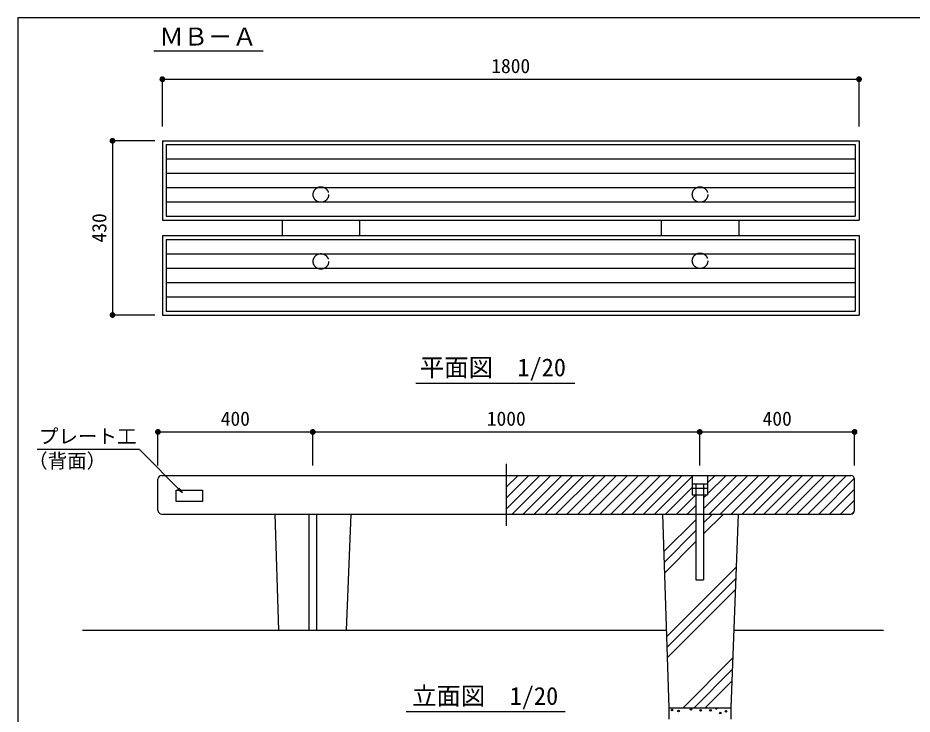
# Model space of a CAD drawing. Units: millimetres at full size, sheet at 1:20; some dimension numbers follow another scale. Extents: x 173 to 5649, y 2106 to 5839.
# Drawn here: x 173 to 2483, y 3931 to 5729 of the extents above; entities that cross this region are included whole.
import ezdxf
from ezdxf.enums import TextEntityAlignment as Align

# ---------------------------------------------------------------- set-up
doc = ezdxf.new("R2010")
doc.units = ezdxf.units.MM
doc.header["$LTSCALE"] = 20
for name, pattern in [('DASHED', [7.5, 6, -1.5]), ('DASHED_SPACED', [12, 6, -6]), ('LONG_DASHED_DOTTED', [15.25, 12, -1.5, 0.25, -1.5])]:
    doc.linetypes.add(name, pattern=pattern)
for name, color, linetype, lineweight in [('0_2', 7, 'Continuous', 25), ('_0-0_', 7, 'Continuous', 25), ('ハッチ', 4, 'Continuous', 25), ('寸法', 3, 'Continuous', 25), ('本体', 7, 'Continuous', 25)]:
    doc.layers.add(name, color=color, linetype=linetype, lineweight=lineweight)
doc.styles.add('ＭＳ ゴシック', font='')
doc.styles.get('ＭＳ ゴシック').set_extended_font_data('MS Gothic')

# ---------------------------------------------------------------- blocks, each defined once
blk = doc.blocks.new('filled_dot')
at = {"color": 0, "linetype": 'Continuous', "lineweight": -2, "const_width": 1.25}
blk.add_lwpolyline([(-0.625, 0, 1), (0.625, 0, 1)], format="xyb", close=True, dxfattribs=at)

msp = doc.modelspace()

# ---------------------------------------------------------------- hatches: boundary and pattern name
at = {"layer": '0_2'}
msp.add_hatch(color=256, dxfattribs=at).paths.add_polyline_path([(598.16, 4502.88), (585.87, 4511.81), (589.23, 4515.17)])

# ---------------------------------------------------------------- linework, layer by layer
msp.add_lwpolyline([(598.16, 4502.88), (486.69, 4614.35), (222.27, 4614.35)], dxfattribs=at)
at = {"layer": '0_2', "lineweight": 13}
msp.add_lwpolyline([(598.16, 4502.88), (585.87, 4511.81), (589.23, 4515.17)], close=True, dxfattribs=at)
at = {"layer": '_0-0_', "color": 6}
msp.add_lwpolyline([(5649.01, 5729.4), (172.75, 5729.4), (172.75, 2105.77), (5649.01, 2105.77)], close=True, dxfattribs=at)
at = {"layer": 'ハッチ'}
for p, q in [((1434.64, 4489.16), (1493.35, 4547.87)), ((1434.64, 4460.88), (1521.63, 4547.87)), ((1434.64, 4517.45), (1465.06, 4547.87)), ((1449.91, 4447.87), (1549.91, 4547.87)), ((1478.2, 4447.87), (1578.2, 4547.87)), ((1506.48, 4447.87), (1606.48, 4547.87)), ((1534.77, 4447.87), (1634.77, 4547.87)), ((1563.05, 4447.87), (1663.05, 4547.87)), ((1591.33, 4447.87), (1691.33, 4547.87)), ((1619.62, 4447.87), (1719.62, 4547.87)), ((1647.9, 4447.87), (1747.9, 4547.87)), ((1676.19, 4447.87), (1776.19, 4547.87)), ((1704.47, 4447.87), (1804.47, 4547.87)), ((1732.76, 4447.87), (1832.76, 4547.87)), ((1761.04, 4447.87), (1861.04, 4547.87)), ((1789.32, 4447.87), (1889.32, 4547.87)), ((1817.61, 4447.87), (1914.64, 4544.9)), ((1944.64, 4461.76), (2030.75, 4547.87)), ((1954.64, 4500.05), (2002.46, 4547.87)), ((1954.64, 4528.33), (1974.18, 4547.87)), ((1959.03, 4447.87), (2059.03, 4547.87)), ((1987.31, 4447.87), (2087.31, 4547.87)), ((2015.6, 4447.87), (2115.6, 4547.87)), ((2043.88, 4447.87), (2143.88, 4547.87)), ((2072.17, 4447.87), (2172.17, 4547.87)), ((2100.45, 4447.87), (2200.45, 4547.87)), ((2128.74, 4447.87), (2228.74, 4547.87)), ((2157.02, 4447.87), (2257.02, 4547.87)), ((2185.3, 4447.87), (2285.3, 4547.87)), ((2213.59, 4447.87), (2313.59, 4547.87)), ((2241.87, 4447.87), (2334.64, 4540.64)), ((1845.89, 4447.87), (1914.64, 4516.62)), ((2270.16, 4447.87), (2334.64, 4512.35)), ((1874.18, 4447.87), (1924.18, 4497.87)), ((1944.64, 4490.05), (1952.46, 4497.87)), ((2298.44, 4447.87), (2334.64, 4484.07)), ((1902.46, 4447.87), (1924.64, 4470.05)), ((1944.64, 4396.83), (1995.68, 4447.87)), ((1944.64, 4425.11), (1967.4, 4447.87)), ((1841.3, 4350.05), (1924.64, 4433.4)), ((1842.2, 4322.68), (1924.64, 4405.11)), ((1843.11, 4295.3), (1924.64, 4376.83)), ((1848.56, 4131.04), (2028.65, 4311.14)), ((1849.47, 4103.67), (2027.51, 4281.71)), ((1850.38, 4076.29), (2026.36, 4252.28)), ((1891.66, 3947.87), (2019.49, 4075.7)), ((1919.94, 3947.87), (2018.35, 4046.27)), ((1948.23, 3947.87), (2017.2, 4016.84))]:
    msp.add_line(p, q, dxfattribs=at)
for centre in [(1862.6, 3941.7), (1879.76, 3939.56), (1911.83, 3943.48), (1936.86, 3941.13), (1962.36, 3941.36), (1977.54, 3945.82), (1987.71, 3934.09), (2002.57, 3938.78)]:
    msp.add_circle(centre, 2, dxfattribs=at)
at = {"layer": '寸法'}
for p, q in [((523.64, 5644.31), (806.32, 5644.31)), ((546.11, 5570.95), (2346.11, 5570.95)), ((546.11, 5448.68), (546.11, 5570.95)), ((2346.11, 5448.68), (2346.11, 5570.95)), ((417.22, 5412.08), (417.22, 4962.08)), ((526.25, 5412.08), (417.22, 5412.08)), ((526.25, 4962.08), (417.22, 4962.08)), ((1201.28, 4786.39), (1612.19, 4786.39)), ((534.64, 4660.1), (934.64, 4660.1)), ((534.64, 4573.79), (534.64, 4660.1)), ((934.64, 4573.79), (934.64, 4660.1)), ((934.64, 4660.1), (1934.64, 4660.1)), ((934.64, 4573.79), (934.64, 4660.1)), ((1934.64, 4573.79), (1934.64, 4660.1)), ((1934.64, 4660.1), (2334.64, 4660.1)), ((1934.64, 4573.79), (1934.64, 4660.1)), ((2334.64, 4573.79), (2334.64, 4660.1)), ((1175.61, 3937.86), (1586.52, 3937.86))]:
    msp.add_line(p, q, dxfattribs=at)
at = {"layer": '本体'}
for p, q in [((546.11, 5412.08), (2346.11, 5412.08)), ((546.11, 5412.08), (546.11, 5207.08)), ((2346.11, 5412.08), (2346.11, 5207.08)), ((556.11, 5402.08), (2336.11, 5402.08)), ((556.11, 5402.08), (556.11, 5217.08)), ((2336.11, 5402.08), (2336.11, 5217.08)), ((546.11, 5207.08), (2346.11, 5207.08)), ((556.11, 5217.08), (2336.11, 5217.08)), ((855.67, 5207.34), (855.67, 5167.93)), ((1055.03, 5206.57), (1055.03, 5167.93)), ((1834.69, 5206.57), (1834.69, 5169.48)), ((2035.6, 5207.34), (2035.6, 5167.16)), ((546.11, 5167.08), (2346.11, 5167.08)), ((546.11, 5167.08), (546.11, 4962.08)), ((556.11, 5157.08), (2336.11, 5157.08)), ((556.11, 5157.08), (556.11, 4972.08)), ((2336.11, 5157.08), (2336.11, 4972.08)), ((2346.11, 5167.08), (2346.11, 4962.08)), ((556.11, 4972.08), (2336.11, 4972.08)), ((546.11, 4962.08), (2346.11, 4962.08)), ((534.64, 4457.87), (534.64, 4537.87)), ((544.64, 4547.87), (2324.64, 4547.87)), ((1434.64, 4545.73), (1436.78, 4547.87)), ((1914.64, 4547.87), (1914.64, 4497.87)), ((1954.64, 4547.87), (1954.64, 4497.87)), ((2334.64, 4457.87), (2334.64, 4537.87)), ((1915.28, 4526.26), (1952.7, 4526.26)), ((1915.28, 4514.62), (1953.53, 4514.62)), ((1924.64, 4526.26), (1924.64, 4278.55)), ((1944.64, 4526.26), (1944.64, 4278.55)), ((1914.64, 4497.87), (1954.64, 4497.87)), ((544.64, 4447.87), (2324.64, 4447.87)), ((836.87, 4447.87), (846, 4147.87)), ((924.64, 4447.87), (924.64, 4147.87)), ((944.64, 4447.87), (944.64, 4147.87)), ((1032.79, 4447.87), (1021.12, 4147.87)), ((1838.05, 4447.87), (1854.64, 3947.87)), ((2033.98, 4447.87), (2014.64, 3947.87)), ((2326.73, 4447.87), (2334.64, 4455.78)), ((1924.64, 4278.55), (1944.64, 4278.55)), ((339.7, 4147.87), (1848, 4147.87)), ((2022.38, 4147.87), (2409.22, 4147.87)), ((1854.64, 3947.87), (2014.64, 3947.87)), ((1854.64, 3947.87), (2014.64, 3947.87)), ((1854.64, 3947.87), (1854.64, 3917.87)), ((2014.64, 3947.87), (2014.64, 3917.87))]:
    msp.add_line(p, q, dxfattribs=at)
at = {"layer": '本体', "color": 4}
for p, q in [((556.11, 5365.08), (2335.1, 5365.08)), ((556.11, 5328.08), (2333.67, 5328.08)), ((556.11, 5291.08), (2335.1, 5291.08)), ((556.11, 5254.08), (2335.1, 5254.08)), ((556.11, 5120.08), (2336.11, 5120.08)), ((556.11, 5083.08), (2336.11, 5083.08)), ((556.11, 5046.08), (2336.11, 5046.08)), ((556.11, 5009.08), (2336.11, 5009.08))]:
    msp.add_line(p, q, dxfattribs=at)
at = {"layer": '本体', "linetype": 'LONG_DASHED_DOTTED'}
msp.add_line((1434.64, 4577.87), (1434.64, 4417.87), dxfattribs=at)
at = {"layer": '本体', "linetype": 'DASHED_SPACED'}
msp.add_lwpolyline([(582.12, 4510.02), (650.18, 4510.02), (650.18, 4480.2), (582.12, 4480.2)], close=True, dxfattribs=at)
at = {"layer": '本体', "linetype": 'DASHED'}
for centre in [(955.66, 5273.09), (1935.36, 5273.09), (955.66, 5100.57), (1935.36, 5102.11)]:
    msp.add_circle(centre, 20, dxfattribs=at)
at = {"layer": '本体'}
for centre, start, end in [((544.64, 4537.87), 90, 180), ((2324.64, 4537.87), 360, 90), ((544.64, 4457.87), 180, 270), ((2324.64, 4457.87), 270, 0)]:
    msp.add_arc(centre, 10, start, end, dxfattribs=at)

# ---------------------------------------------------------------- block references
at = {"layer": '寸法', "xscale": 6, "yscale": 6}
for p in [(546.11, 5570.95), (534.64, 4660.1), (934.64, 4660.1), (1934.64, 4660.1)]:
    msp.add_blockref('filled_dot', p, dxfattribs=at)
for p, rotation in [((2346.11, 5570.95), 180), ((417.22, 5412.08), 270), ((417.22, 4962.08), 90), ((934.64, 4660.1), 180), ((1934.64, 4660.1), 180), ((2334.64, 4660.1), 180)]:
    msp.add_blockref('filled_dot', p, dxfattribs=dict(at, rotation=rotation))

# ---------------------------------------------------------------- texts
at = {"layer": '_0-0_', "color": 3, "style": 'ＭＳ ゴシック'}
for s, p in [('プレート工', (227.18, 4619.26)), ('（背面）', (199.24, 4555.96))]:
    msp.add_text(s, height=36.95, dxfattribs=at).set_placement(p, align=Align.BOTTOM_LEFT)
at = {"layer": '寸法', "style": 'ＭＳ ゴシック'}
for s, p in [('ＭＢ－Ａ', (538.05, 5644.24)), ('平面図\u30001/20', (1211.28, 4789.88)), ('立面図\u30001/20', (1191.25, 3941.35))]:
    msp.add_text(s, height=46.19, dxfattribs=at).set_placement(p, align=Align.BOTTOM_LEFT)
for s, p in [('1800', (1446.11, 5575.75)), ('400', (734.64, 4664.9)), ('1000', (1434.64, 4664.9)), ('400', (2134.64, 4664.9))]:
    msp.add_text(s, height=36.95, dxfattribs=at).set_placement(p, align=Align.BOTTOM_CENTER)
msp.add_text('430', height=36.95, rotation=90, dxfattribs=at).set_placement((412.42, 5187.08), align=Align.BOTTOM_CENTER)

doc.saveas('drawing.dxf')
